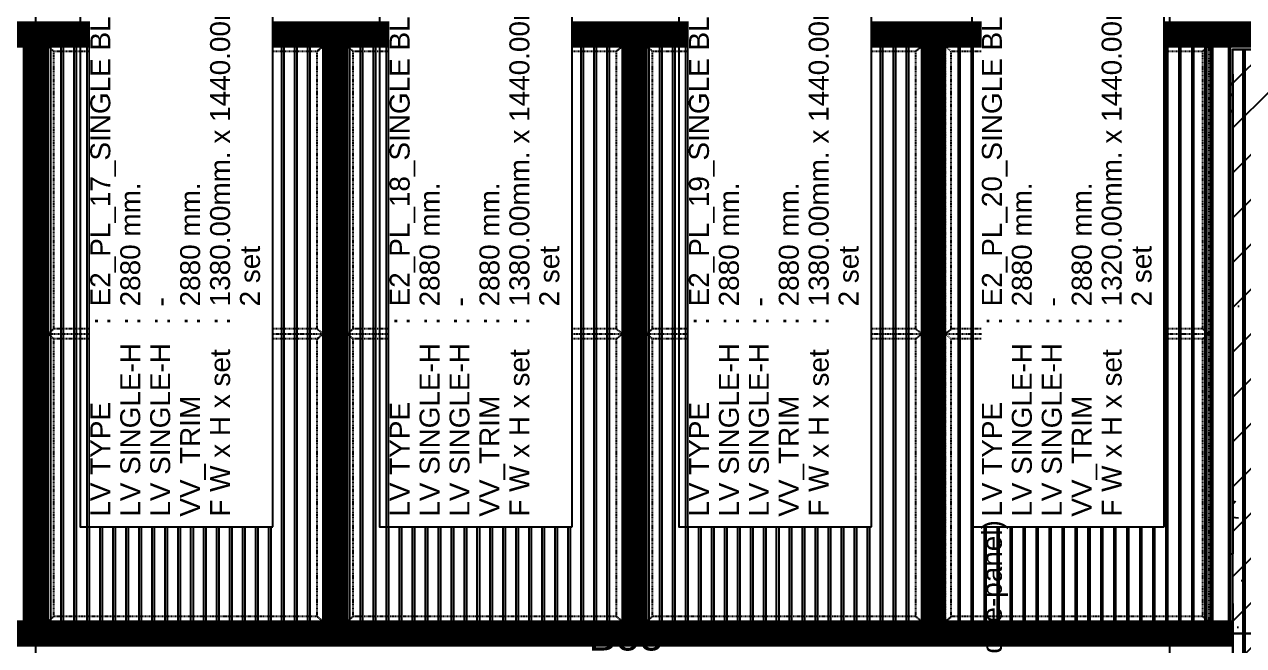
# Model space of a CAD drawing. Header units: millimetres. Extents: x -4391136 to -1798569, y -886572 to -291056.
# Drawn here: x -2249615 to -2243505, y -387600 to -384490 of the extents above; entities that cross this region are included whole.
import ezdxf
from ezdxf.enums import TextEntityAlignment as Align

# ---------------------------------------------------------------- set-up
doc = ezdxf.new("R2010")
doc.units = ezdxf.units.MM
doc.set_wipeout_variables(frame=1)
for name, pattern in [('ACM_Grid2', [9, 6, -1, 1, -1]), ('HIDDEN', [0.375, 0.25, -0.125]), ('HIDDEN2', [4.7625, 3.175, -1.5875]), ('TA_GL_005.00000', [13.75, 5, -1.25, 1.25, -1.25, 5]), ('TA_HL_001.00000', [6.5, 3.55, -2.95]), ('Xref-LOUVER-E1-E4$0$HIDDEN2', [4.7625, 3.175, -1.5875])]:
    doc.linetypes.add(name, pattern=pattern)
for name, color, linetype in [('000 - 0_SYM_DWG_GRIDLINE_MAIN_COLOR_251', 7, 'Continuous'), ('000 - CONCRETE_COL_HATCH_', 7, 'Continuous'), ('000 - CONCRETE_PRECAST_MAIN_COLOR_1', 7, 'Continuous'), ('000 - CONCRETE_PRECAST_WIPEOUT_', 7, 'Continuous'), ('010 - ASPG_EXTR_MAIN_COLOR_2', 7, 'Continuous'), ('010 - ASPG_EXTR_WIPEOUT_', 7, 'Continuous'), ('010 - ASPG_FRAMING_MAIN_COLOR_1', 7, 'Continuous'), ('010 - ASPG_FRAMING_MAIN_COLOR_2', 7, 'Continuous'), ('010 - ASPG_FRAMING_SUB_COLOR_2', 7, 'Continuous'), ('010 - ASPG_FRAMING_WIPEOUT_', 7, 'Continuous'), ('_[-125x65x6x8', 7, 'Continuous'), ('_PLATE-SC', 7, 'Continuous'), ('_PP-Dim', 7, 'Continuous'), ('_SC -100x100x6x8', 7, 'Continuous'), ('_SC-D1', 7, 'Continuous'), ('G-ANNO-HATCH-G251', 7, 'Continuous'), ('Xref-E1-E4$0$E2_Ent2-CRD$0$_Beam', 7, 'Continuous'), ('Xref-E1-E4$0$E2_Ent2-CRD$0$_Col', 7, 'Continuous'), ('Xref-LOUVER-E1-E4$0$_PRECAST', 7, 'Xref-LOUVER-E1-E4$0$HIDDEN2')]:
    doc.layers.add(name, color=color, linetype=linetype)
for name, color, linetype, plot in [('000 - ESTIMATE_ASPG_MAIN_COLOR_6', 7, 'Continuous', False), ('000 - ESTIMATE_ASPG_TEXT_COLOR_1', 7, 'Continuous', False), ('000 - ESTIMATE_ASPG_WIPEOUT_', 7, 'Continuous', False), ('000_AREA_ASPG_AREA_HATCH_', 7, 'Continuous', False), ('000_AREA_ASPG_AREA_MAIN_COLOR_1', 7, 'Continuous', False)]:
    doc.layers.add(name, color=color, linetype=linetype, plot=plot)
doc.layers.add('ACM_Line_Grid Line _Existing__Lw2_', color=7, linetype='ACM_Grid2', lineweight=9)
doc.styles.add('_Arial', font='arial.ttf')
doc.styles.add('TA', font='', dxfattribs={"height": 4.5})
doc.styles.add('Xref-E1-E4$0$E2_Ent2-CRD$0$Arial', font='arial.ttf', dxfattribs={"height": 300})
doc.styles.get('TA').set_extended_font_data('Cordia New')

# ---------------------------------------------------------------- blocks, each defined once
blk = doc.blocks.new('_PL-01')
at = {"layer": 'G-ANNO-HATCH-G251'}
h = blk.add_hatch(dxfattribs=at)
h.set_pattern_fill('AR-CONC', scale=0.05)
h.set_pattern_definition([(50, (-178564.836, -85577.109), (9.10923345, -0.79695428), [0.9525, -10.4775]), (355, (-178564.836, -85577.109), (-1.76217107, 9.55284226), [0.762, -8.3820292]), (100.4514447, (-178564.077, -85577.176), (7.34706235, 8.7558876), [0.80950044, -8.90451223]), (46.1842, (-178564.836, -85574.569), (13.55395204, -2.1021164), [1.42875, -15.71625]), (96.6355576, (-178563.706, -85574.744), (11.8702067, 12.3713062), [1.2142512, -13.3567804]), (351.184151, (-178564.836, -85574.57), (11.8702067, 12.3713062), [1.1429984, -12.5729866]), (21, (-178563.566, -85575.204), (7.58071956, -5.1132599), [0.9525, -10.4775]), (326, (-178563.566, -85575.204), (3.0901014, 9.2093983), [0.762, -8.382]), (71.451445, (-178562.934, -85575.63), (10.67082096, 4.09613844), [0.80950044, -8.9044969]), (37.5, (-178564.8358, -85577.1093), (0.15443016, 4.227751944), [0, -8.2804, 0, -8.509, 0, -8.41375]), (7.5, (-178564.836, -85577.1093), (3.34098313, 5.00902874), [0, -4.8514, 0, -8.0899, 0, -3.20675]), (327.5, (-178567.668, -85577.1093), (6.77952976, -0.2864372), [0, -3.175, 0, -9.906, 0, -13.1445]), (317.5, (-178568.938, -85577.1093), (7.40645907, 1.27132455), [0, -4.1275, 0, -6.5786, 0, -9.3345])])
h.paths.add_polyline_path([(70, 0), (-70, 0), (-70, -10), (70, -10)])
h = blk.add_hatch(dxfattribs=at)
h.set_pattern_fill('ANSI32', scale=0.5, angle=90)
h.set_pattern_definition([(135, (-178371.5467, -85577.1093), (-3.36759605, -3.36759605), []), (135, (-178371.5467, -85574.8643), (-3.36759605, -3.36759605), [])])
h.paths.add_polyline_path([(70, -10), (-70, -10), (-70, -20), (70, -20)])
at = {"color": 7}
for points in [[(-70, 0), (70, 0), (70, -10), (-70, -10)], [(-70, -10), (70, -10), (70, -20), (-70, -20)]]:
    blk.add_lwpolyline(points, close=True, dxfattribs=at)
at = {"layer": 'ACM_Line_Grid Line _Existing__Lw2_', "color": 7, "lineweight": 20}
blk.add_line((0, 0), (0, -20), dxfattribs=at)
blk = doc.blocks.new('*U1296')
at = {"color": 7}
for p, q in [((-3, 2010.5), (-63, 2010.5)), ((-57.9, 2005.5), (-50, 2005.5)), ((-50, 5.5), (-50, 2005.5)), ((-50, 2005.5), (50, 2005.5)), ((-24.8, 1982.1), (-24.8, 1968.8)), ((-24.8, 1982.1), (-23.6, 1980.8)), ((-24.8, 1968.8), (-23.6, 1970.1)), ((-22.4, 1982.1), (-23.6, 1980.8)), ((-23.6, 1980.8), (-23.6, 1970.1)), ((-23.6, 1970.1), (-22.4, 1968.8)), ((-22.4, 1982.1), (-21.2, 1980.8)), ((-22.4, 1982.1), (-22.4, 1968.8)), ((-22.4, 1968.8), (-21.2, 1970.1)), ((-20, 1982.1), (-21.2, 1980.8)), ((-21.2, 1980.8), (-21.2, 1970.1)), ((-21.2, 1970.1), (-20, 1968.8)), ((-20, 1982.1), (-18.8, 1980.8)), ((-20, 1982.1), (-20, 1968.8)), ((-20, 1968.8), (-18.8, 1970.2)), ((-17.6, 1986.3), (-18.8, 1985.5)), ((-18.8, 1985.5), (-18.8, 1965.5)), ((-17.6, 1964.7), (-18.8, 1965.5)), ((-17.6, 1986.3), (-11, 1986.3)), ((-17.6, 1979.1), (-11, 1979.1)), ((-17.6, 1971.9), (-11, 1971.9)), ((-17.6, 1964.7), (-11, 1964.7)), ((-11, 1986.3), (-9.8, 1985.5)), ((-11, 1964.7), (-9.8, 1965.5)), ((-9.8, 1989), (-9.8, 1962)), ((-9.8, 1989), (-8, 1989)), ((-9.8, 1962), (-8, 1962)), ((-8, 1989), (-8, 1962)), ((-3, 2005.5), (-3, 2010.5)), ((4, 1962), (4, 1989)), ((5.8, 1989), (4, 1989)), ((5.8, 1962), (4, 1962)), ((5.8, 1962), (5.8, 1989)), ((7, 1986.3), (5.8, 1985.5)), ((7, 1964.7), (5.8, 1965.5)), ((13.6, 1986.3), (7, 1986.3)), ((13.6, 1979.1), (7, 1979.1)), ((13.6, 1971.9), (7, 1971.9)), ((13.6, 1964.7), (7, 1964.7)), ((13.6, 1986.3), (14.8, 1985.5)), ((13.6, 1964.7), (14.8, 1965.5)), ((14.8, 1965.5), (14.8, 1985.5)), ((22.6, 1986.3), (16, 1986.3)), ((22.6, 1979.1), (16, 1979.1)), ((22.6, 1971.9), (16, 1971.9)), ((22.6, 1964.7), (16, 1964.7)), ((22.6, 1986.3), (23.8, 1985.5)), ((22.6, 1964.7), (23.8, 1965.5)), ((23.8, 1965.5), (23.8, 1985.5)), ((25, 1982.1), (23.8, 1980.8)), ((25, 1968.8), (23.8, 1970.2)), ((26.2, 1980.8), (25, 1982.1)), ((25, 1968.8), (25, 1982.1)), ((25, 1968.8), (26.2, 1970.2)), ((27.4, 1982.1), (26.2, 1980.8)), ((26.2, 1970.2), (26.2, 1980.8)), ((27.4, 1968.8), (26.2, 1970.2)), ((28.6, 1980.8), (27.4, 1982.1)), ((27.4, 1968.8), (27.4, 1982.1)), ((27.4, 1968.8), (28.6, 1970.2)), ((29.8, 1982.1), (28.6, 1980.8)), ((28.6, 1980.8), (28.6, 1970.2)), ((29.8, 1968.8), (28.6, 1970.2)), ((29.8, 1968.8), (29.8, 1982.1)), ((50, 2005.5), (50, 5.5)), ((-3, 0.5), (-63, 0.5)), ((-57.9, 5.5), (-50, 5.5)), ((-50, 5.5), (50, 5.5)), ((-24.8, 28.8), (-24.8, 42.1)), ((-24.8, 42.1), (-23.6, 40.8)), ((-24.8, 28.8), (-23.6, 30.2)), ((-23.6, 40.8), (-22.4, 42.1)), ((-23.6, 30.2), (-23.6, 40.8)), ((-22.4, 28.8), (-23.6, 30.2)), ((-22.4, 42.1), (-21.2, 40.8)), ((-22.4, 28.8), (-22.4, 42.1)), ((-22.4, 28.8), (-21.2, 30.2)), ((-21.2, 40.8), (-20, 42.1)), ((-21.2, 30.2), (-21.2, 40.8)), ((-20, 28.8), (-21.2, 30.2)), ((-20, 42.1), (-18.8, 40.8)), ((-20, 28.8), (-20, 42.1)), ((-20, 28.8), (-18.8, 30.2)), ((-17.6, 46.3), (-18.8, 45.5)), ((-18.8, 25.5), (-18.8, 45.5)), ((-17.6, 24.7), (-18.8, 25.5)), ((-17.6, 46.3), (-11, 46.3)), ((-17.6, 39.1), (-11, 39.1)), ((-17.6, 31.9), (-11, 31.9)), ((-17.6, 24.7), (-11, 24.7)), ((-11, 46.3), (-9.8, 45.5)), ((-11, 24.7), (-9.8, 25.5)), ((-9.8, 22), (-9.8, 49)), ((-9.8, 49), (-8, 49)), ((-9.8, 22), (-8, 22)), ((-8, 22), (-8, 49)), ((-3, 5.5), (-3, 0.5)), ((4, 49), (4, 22)), ((5.8, 49), (4, 49)), ((5.8, 22), (4, 22)), ((5.8, 49), (5.8, 22)), ((7, 46.3), (5.8, 45.5)), ((7, 24.7), (5.8, 25.5)), ((13.6, 46.3), (7, 46.3)), ((13.6, 39.1), (7, 39.1)), ((13.6, 31.9), (7, 31.9)), ((13.6, 24.7), (7, 24.7)), ((13.6, 46.3), (14.8, 45.5)), ((13.6, 24.7), (14.8, 25.5)), ((14.8, 45.5), (14.8, 25.5)), ((22.6, 46.3), (16, 46.3)), ((22.6, 39.1), (16, 39.1)), ((22.6, 31.9), (16, 31.9)), ((22.6, 24.7), (16, 24.7)), ((22.6, 46.3), (23.8, 45.5)), ((22.6, 24.7), (23.8, 25.5)), ((23.8, 45.5), (23.8, 25.5)), ((25, 42.1), (23.8, 40.8)), ((25, 28.8), (23.8, 30.2)), ((25, 42.1), (26.2, 40.8)), ((25, 42.1), (25, 28.8)), ((26.2, 30.1), (25, 28.8)), ((27.4, 42.1), (26.2, 40.8)), ((26.2, 40.8), (26.2, 30.1)), ((27.4, 28.8), (26.2, 30.1)), ((27.4, 42.1), (28.6, 40.8)), ((27.4, 42.1), (27.4, 28.8)), ((28.6, 30.1), (27.4, 28.8)), ((29.8, 42.1), (28.6, 40.8)), ((28.6, 30.1), (28.6, 40.8)), ((29.8, 28.8), (28.6, 30.1)), ((29.8, 42.1), (29.8, 28.8))]:
    blk.add_line(p, q, dxfattribs=at)
at = {"color": 7, "linetype": 'HIDDEN'}
for p, q in [((-8, 2000.5), (-8, 1955.6)), ((-3, 2005.5), (-3, 5.5)), ((3, 5.5), (3, 2005.5)), ((-8, 10.5), (-8, 55.3))]:
    blk.add_line(p, q, dxfattribs=at)
at = {"color": 7}
for points in [[(-17.6, 1986.3, 0.325), (-17.6, 1979.1, 0.325), (-17.6, 1971.9, 0.325), (-17.6, 1964.7, 0.325)], [(-11, 1986.3, -0.325), (-11, 1979.1, -0.325), (-11, 1971.9, -0.325), (-11, 1964.7, -0.325)], [(7, 1964.7, -0.325), (7, 1971.9, -0.325), (7, 1979.1, -0.325), (7, 1986.3, -0.325)], [(13.6, 1964.7, 0.325), (13.6, 1971.9, 0.325), (13.6, 1979.1, 0.325), (13.6, 1986.3, 0.325)], [(22.6, 1964.7, 0.325), (22.6, 1971.9, 0.325), (22.6, 1979.1, 0.325), (22.6, 1986.3, 0.325)], [(-17.6, 24.7, -0.325), (-17.6, 31.9, -0.325), (-17.6, 39.1, -0.325), (-17.6, 46.3, -0.325)], [(-11, 24.7, 0.325), (-11, 31.9, 0.325), (-11, 39.1, 0.325), (-11, 46.3, 0.325)], [(7, 46.3, 0.325), (7, 39.1, 0.325), (7, 31.9, 0.325), (7, 24.7, 0.325)], [(13.6, 46.3, -0.325), (13.6, 39.1, -0.325), (13.6, 31.9, -0.325), (13.6, 24.7, -0.325)], [(22.6, 46.3, -0.325), (22.6, 39.1, -0.325), (22.6, 31.9, -0.325), (22.6, 24.7, -0.325)]]:
    blk.add_lwpolyline(points, format="xyb", dxfattribs=at)
for points in [[(16, 1986.3, 0.325), (16, 1979.1, 0.325), (16, 1971.9, 0.325), (16, 1964.7), (14.8, 1965.5), (14.8, 1985.5)], [(16, 24.7, -0.325), (16, 31.9, -0.325), (16, 39.1, -0.325), (16, 46.3), (14.8, 45.5), (14.8, 25.5)]]:
    blk.add_lwpolyline(points, format="xyb", close=True, dxfattribs=at)
for centre, radius, start, end in [((-57.2, 2011.4), 5.91, 188.47924, 263.15021), ((-18.3, 1975.5), 9.29, 134.32225, 225.67775), ((71.5, 1971.4), 47.7, 178.49035, 181.50965), ((23.3, 1975.5), 9.29, 314.32225, 45.67775), ((-57.2, -0.4), 5.91, 96.84979, 171.52076), ((-18.3, 35.5), 9.29, 134.32225, 225.67775), ((71.5, 39.5), 47.7, 178.49035, 181.50965), ((23.3, 35.5), 9.29, 314.32225, 45.67775)]:
    blk.add_arc(centre, radius, start, end, dxfattribs=at)
at = {"color": 7, "linetype": 'HIDDEN'}
for centre, radius, start, end in [((-13, 2000.5), 5, 0, 90), ((-2.1, 1956.3), 5.91, 186.84979, 261.52076), ((-13, 10.5), 5, 270, 0), ((-2.1, 54.6), 5.91, 98.47924, 173.15021)]:
    blk.add_arc(centre, radius, start, end, dxfattribs=at)
at = {"layer": 'Defpoints', "color": 7}
blk.add_line((0, 2010.5), (0, 0.5), dxfattribs=at)
blk = doc.blocks.new('*U1302')
at = {"color": 7, "linetype": 'HIDDEN2', "ltscale": 0.5}
blk.add_line((425.7, -26.5), (-5159.3, -26.5), dxfattribs=at)
at = {"color": 7}
blk.add_lwpolyline([(425.7, 32.5), (-5159.3, 32.5), (-5159.3, -32.5), (425.7, -32.5)], close=True, dxfattribs=at)
blk = doc.blocks.new('_SC-D1')
at = {"color": 7}
blk.add_line((3, -36), (-3, -36), dxfattribs=at)
for points in [[(-50, 0), (50, 0), (50, -6), (-50, -6)], [(-3, -6), (3, -6), (3, -106), (-3, -106)]]:
    blk.add_lwpolyline(points, close=True, dxfattribs=at)
blk = doc.blocks.new('W-1-PP17-ENT2_REV00_20260527-020919_ELEVATION_2_ST')
at = {"layer": 'Xref-E1-E4$0$E2_Ent2-CRD$0$_Beam', "color": 7}
blk.add_line((-16435, 110740), (-10750, 110740), dxfattribs=at)
at = {"layer": 'Xref-E1-E4$0$E2_Ent2-CRD$0$_Beam', "color": 7, "lineweight": -3}
blk.add_line((-16435, 108690), (-10750, 108690), dxfattribs=at)
at = {"layer": 'Xref-E1-E4$0$E2_Ent2-CRD$0$_Col', "color": 7}
for points in [[(-10150, 114740), (-10150, 102190), (-10750, 102190), (-10750, 114740)], [(-17135, 102190), (-17135, 114090), (-16435, 114090), (-16435, 102190)]]:
    blk.add_lwpolyline(points, dxfattribs=at)
at = {"layer": 'Xref-LOUVER-E1-E4$0$_PRECAST', "color": 7}
for p, q in [((-10435, 111215), (-10435, 102290)), ((-4435, 108290), (-10435, 108290))]:
    blk.add_line(p, q, dxfattribs=at)
blk.add_lwpolyline([(-10435, 111215), (-4435, 111215)], dxfattribs=at)
at = {"layer": '_[-125x65x6x8', "color": 7}
for p in [(-11225.7, 110340), (-11225.7, 109090)]:
    blk.add_blockref('*U1302', p, dxfattribs=at)
at = {"layer": '_PLATE-SC', "color": 7}
for p in [(-16135, 110740), (-13635, 110740), (-11050, 110740)]:
    blk.add_blockref('_PL-01', p, dxfattribs=at)
at = {"layer": '_PLATE-SC', "color": 7, "xscale": -1, "rotation": 180}
for p in [(-16135, 108690), (-13635, 108690), (-11050, 108690)]:
    blk.add_blockref('_PL-01', p, dxfattribs=at)
at = {"layer": '_SC -100x100x6x8', "color": 7}
for p in [(-16135, 108709.5), (-13635, 108709.5), (-11050, 108709.5)]:
    blk.add_blockref('*U1296', p, dxfattribs=at)
at = {"layer": '_SC-D1', "color": 7}
for p in [(-16135, 110307.5), (-13635, 110307.5), (-11050, 110307.5), (-16135, 109057.5), (-13635, 109057.5), (-11050, 109057.5)]:
    blk.add_blockref('_SC-D1', p, dxfattribs=at)
at = {"layer": 'Defpoints', "color": 7, "lineweight": -3, "style": 'Xref-E1-E4$0$E2_Ent2-CRD$0$Arial'}
for s, p in [('B52', (-13518.5, 111022.2)), ('C54', (-10457.6, 110974.8)), ('B53', (-13476.3, 108280.3))]:
    blk.add_text(s, height=150, dxfattribs=at).set_placement(p, align=Align.MIDDLE_CENTER)
blk = doc.blocks.new('*U2335')
at = {"layer": '000 - 0_SYM_DWG_GRIDLINE_MAIN_COLOR_251', "color": 7, "linetype": 'ByBlock', "ltscale": 5}
blk.add_line((20, 0), (-573.796, 0), dxfattribs=at)
at = {"color": 7, "style": 'TA', "flags": 1}
blk.add_attdef('LOCATION', (6, -6), '', height=4.5, rotation=270, dxfattribs=at)
blk = doc.blocks.new('W-1-PP17-ENT2_REV00_20260527-020919_ELEVATION_2_DIMS')
at = {"layer": '000 - 0_SYM_DWG_GRIDLINE_MAIN_COLOR_251', "color": 7, "linetype": 'TA_GL_005.00000', "xscale": 50, "yscale": 50, "zscale": 50, "rotation": 180}
for p in [(-26525, 111340), (-26525, 108690)]:
    blk.add_blockref('*U2335', p, dxfattribs=at)
blk = doc.blocks.new('DPA_Curved type A - Curved Type A-31239846-ENTRANCE 2 - ENLARGE ELEVATION 2')
at = {"layer": '000 - CONCRETE_PRECAST_MAIN_COLOR_1', "color": 7}
for p, q in [((-507083.4, 108290), (-507033.4, 108290)), ((-505583.4, 108290), (-507083.4, 108290)), ((-507083.4, 105290), (-507083.4, 108290)), ((-507083.4, 108290), (-507083.4, 105290)), ((-507033.4, 108290), (-507023.4, 108290)), ((-507033.4, 108290), (-507033.4, 105290)), ((-507033.4, 108290), (-507033.4, 105290)), ((-507023.4, 108290), (-505643.4, 108290)), ((-507023.4, 108290), (-507023.4, 105290)), ((-505643.4, 108290), (-505633.4, 108290)), ((-505643.4, 108290), (-505643.4, 105290)), ((-505633.4, 108290), (-505583.4, 108290)), ((-505633.4, 108290), (-505633.4, 105290)), ((-505633.4, 108290), (-505633.4, 105290)), ((-505583.4, 108290), (-505583.4, 105290)), ((-505583.4, 108290), (-505583.4, 105290)), ((-507083.4, 105290), (-505583.4, 105290)), ((-507033.4, 105290), (-507083.4, 105290)), ((-507023.4, 105290), (-507033.4, 105290)), ((-505643.4, 105290), (-507023.4, 105290)), ((-505633.4, 105290), (-505643.4, 105290)), ((-505583.4, 105290), (-505633.4, 105290))]:
    blk.add_line(p, q, dxfattribs=at)
blk = doc.blocks.new('DPA_Curved type A - Curved Type A-31239847-ENTRANCE 2 - ENLARGE ELEVATION 2')
at = {"layer": '000 - CONCRETE_PRECAST_MAIN_COLOR_1', "color": 7}
for p, q in [((-507083.4, 111215), (-507033.4, 111215)), ((-507083.4, 108290), (-507083.4, 111215)), ((-507033.4, 111215), (-507023.4, 111215)), ((-507033.4, 111215), (-507033.4, 108290)), ((-507033.4, 111215), (-507033.4, 108290)), ((-507023.4, 111215), (-505643.4, 111215)), ((-507023.4, 111215), (-507023.4, 108290)), ((-505643.4, 111215), (-505633.4, 111215)), ((-505643.4, 111215), (-505643.4, 108290)), ((-505633.4, 111215), (-505583.4, 111215)), ((-505633.4, 111215), (-505633.4, 108290)), ((-505633.4, 111215), (-505633.4, 108290)), ((-505583.4, 111215), (-505583.4, 108290)), ((-507083.4, 111090), (-507083.4, 108690)), ((-505583.4, 111090), (-505583.4, 108290)), ((-507083.4, 108440), (-507083.4, 108290)), ((-507083.4, 108290), (-505583.4, 108290)), ((-507033.4, 108290), (-507083.4, 108290)), ((-507023.4, 108290), (-507033.4, 108290)), ((-505643.4, 108290), (-507023.4, 108290)), ((-505633.4, 108290), (-505643.4, 108290)), ((-505583.4, 108290), (-505633.4, 108290))]:
    blk.add_line(p, q, dxfattribs=at)
blk = doc.blocks.new('A$C3de08056')
at = {"layer": '000 - CONCRETE_PRECAST_MAIN_COLOR_1', "color": 7}
for name in ['DPA_Curved type A - Curved Type A-31239847-ENTRANCE 2 - ENLARGE ELEVATION 2', 'DPA_Curved type A - Curved Type A-31239846-ENTRANCE 2 - ENLARGE ELEVATION 2']:
    blk.add_blockref(name, (490474, -106190), dxfattribs=at)
blk = doc.blocks.new('W-1-PP17-ENT2_REV00_20260527-020919_ELEVATION_2_EX')
at = {"color": 7}
blk.add_blockref('A$C3de08056', (6174.9, 106190), dxfattribs=at)
blk = doc.blocks.new('W-1-PP17-ENT2_REV00_20260527-020919_ELEVATION_2_PRECAST')
at = {"color": 7}
blk.add_wipeout([(8840, -3000), (23444, -3000), (23444, 0), (17840, 0), (17840, 5925), (11840, 5925), (11840, 0), (8840, 0)], dxfattribs=at).dxf.layer = '000 - CONCRETE_PRECAST_WIPEOUT_'
at = {"layer": '000 - CONCRETE_COL_HATCH_'}
h = blk.add_hatch(dxfattribs=at)
h.set_pattern_fill('ANSI31')
h.set_pattern_definition([(45, (-112882316.63, -18304642.85), (-112.25320151, 112.25320151), [])])
h.paths.add_polyline_path([(8840, -3000), (23444, -3000), (23444, 0), (17840, 0), (17840, 5925), (11840, 5925), (11840, 0), (8840, 0)])
h = blk.add_hatch(dxfattribs=at)
h.set_pattern_fill('AR-CONC', scale=0.1)
h.set_pattern_definition([(50, (-112882316.6, -18304642.85), (910.923345, -79.6954277), [95.25, -1047.75]), (355, (-112882316.6, -18304642.85), (-176.217107, 955.284226), [76.2, -838.202921]), (100.4514447, (-112882240.7, -18304649.5), (734.7062355, 875.5887596), [80.950044, -890.451223]), (46.1842, (-112882316.6, -18304388.9), (1355.395204, -210.21164), [142.875, -1571.625]), (96.6355576, (-112882203.7, -18304406.4), (1187.02067, 1237.130623), [121.425116, -1335.67804]), (351.1841512, (-112882316.6, -18304388.9), (1187.02067, 1237.130623), [114.299835, -1257.29866]), (21, (-112882189.6, -18304452.35), (758.0719563, -511.325991), [95.25, -1047.75]), (326, (-112882189.6, -18304452.35), (309.010142, 920.9398306), [76.2, -838.2]), (71.451445, (-112882126.5, -18304495), (1067.0820964, 409.6138444), [80.950044, -890.449688]), (37.5, (-112882316.63, -18304642.85), (15.44301625, 422.7751944), [0, -828.04, 0, -850.9, 0, -841.375]), (7.5, (-112882316.63, -18304642.85), (334.0983126, 500.9028741), [0, -485.14, 0, -808.99, 0, -320.675]), (327.5, (-112882599.84, -18304642.85), (677.9529758, -28.64372), [0, -317.5, 0, -990.6, 0, -1314.45]), (317.5, (-112882726.84, -18304642.85), (740.645907, 127.1324552), [0, -412.75, 0, -657.86, 0, -933.45])])
h.paths.add_polyline_path([(8840, -3000), (23444, -3000), (23444, 0), (17840, 0), (17840, 5925), (11840, 5925), (11840, 0), (8840, 0)])
at = {"layer": '000 - CONCRETE_PRECAST_MAIN_COLOR_1', "color": 7}
for p, q in [((11840, 5925), (11840, -3000)), ((17840, 3000), (11840, 3000))]:
    blk.add_line(p, q, dxfattribs=at)
blk.add_lwpolyline([(8840, -3000), (23444, -3000), (23444, 0), (17840, 0), (17840, 5925), (11840, 5925), (11840, 0), (8840, 0), (8840, -3000)], close=True, dxfattribs=at)
blk = doc.blocks.new('*U2041')
at = {"color": 7}
blk.add_wipeout([(50, 0), (1450, 0), (1450, 2880), (50, 2880)], dxfattribs=at).dxf.layer = '010 - ASPG_EXTR_WIPEOUT_'
at = {"layer": '010 - ASPG_EXTR_MAIN_COLOR_2', "color": 7}
for points in [[(125, 0), (135.2, 0), (135.2, 2880), (125, 2880)], [(190, 0), (200.2, 0), (200.2, 2880), (190, 2880)], [(255, 0), (265.2, 0), (265.2, 2880), (255, 2880)], [(320, 0), (330.2, 0), (330.2, 2880), (320, 2880)], [(385, 0), (395.2, 0), (395.2, 2880), (385, 2880)], [(450, 0), (460.2, 0), (460.2, 2880), (450, 2880)], [(515, 0), (525.2, 0), (525.2, 2880), (515, 2880)], [(580, 0), (590.2, 0), (590.2, 2880), (580, 2880)], [(645, 0), (655.2, 0), (655.2, 2880), (645, 2880)], [(710, 0), (720.2, 0), (720.2, 2880), (710, 2880)], [(775, 0), (785.2, 0), (785.2, 2880), (775, 2880)], [(840, 0), (850.2, 0), (850.2, 2880), (840, 2880)], [(905, 0), (915.2, 0), (915.2, 2880), (905, 2880)], [(970, 0), (980.2, 0), (980.2, 2880), (970, 2880)], [(1035, 0), (1045.2, 0), (1045.2, 2880), (1035, 2880)], [(1100, 0), (1110.2, 0), (1110.2, 2880), (1100, 2880)], [(1165, 0), (1175.2, 0), (1175.2, 2880), (1165, 2880)], [(1230, 0), (1240.2, 0), (1240.2, 2880), (1230, 2880)], [(1295, 0), (1305.2, 0), (1305.2, 2880), (1295, 2880)], [(1360, 0), (1370.2, 0), (1370.2, 2880), (1360, 2880)]]:
    blk.add_lwpolyline(points, close=True, dxfattribs=at)
at = {"layer": '010 - ASPG_FRAMING_SUB_COLOR_2', "color": 7}
blk.add_lwpolyline([(50, 0), (1450, 0), (1450, 2880), (50, 2880)], close=True, dxfattribs=at)
at = {"color": 7}
for points in [[(-50, 0), (50, 0), (50, 2880), (-50, 2880)], [(1450, 0), (1550, 0), (1550, 2880), (1450, 2880)]]:
    blk.add_wipeout(points, dxfattribs=at).dxf.layer = '010 - ASPG_EXTR_WIPEOUT_'
at = {"layer": '010 - ASPG_EXTR_MAIN_COLOR_2', "color": 7}
blk.add_lwpolyline([(1425, 0), (1435.2, 0), (1435.2, 2880), (1425, 2880)], close=True, dxfattribs=at)
at = {"layer": '010 - ASPG_FRAMING_MAIN_COLOR_1', "color": 7}
for points in [[(-50, 0), (-40, 0), (-40, 2880), (-50, 2880)], [(40, 0), (50, 0), (50, 2880), (40, 2880)], [(1450, 0), (1460, 0), (1460, 2880), (1450, 2880)], [(1540, 0), (1550, 0), (1550, 2880), (1540, 2880)]]:
    blk.add_lwpolyline(points, close=True, dxfattribs=at)
at = {"layer": '010 - ASPG_FRAMING_SUB_COLOR_2', "color": 7}
for points in [[(-50, 0), (50, 0), (50, 2880), (-50, 2880)], [(1450, 0), (1550, 0), (1550, 2880), (1450, 2880)]]:
    blk.add_lwpolyline(points, close=True, dxfattribs=at)
blk = doc.blocks.new('*U2067')
at = {"color": 7}
blk.add_wipeout([(50, 0), (1450, 0), (1450, 2880), (50, 2880)], dxfattribs=at).dxf.layer = '010 - ASPG_EXTR_WIPEOUT_'
at = {"layer": '010 - ASPG_EXTR_MAIN_COLOR_2', "color": 7}
for points in [[(125, 0), (135.2, 0), (135.2, 2880), (125, 2880)], [(190, 0), (200.2, 0), (200.2, 2880), (190, 2880)], [(255, 0), (265.2, 0), (265.2, 2880), (255, 2880)], [(320, 0), (330.2, 0), (330.2, 2880), (320, 2880)], [(385, 0), (395.2, 0), (395.2, 2880), (385, 2880)], [(450, 0), (460.2, 0), (460.2, 2880), (450, 2880)], [(515, 0), (525.2, 0), (525.2, 2880), (515, 2880)], [(580, 0), (590.2, 0), (590.2, 2880), (580, 2880)], [(645, 0), (655.2, 0), (655.2, 2880), (645, 2880)], [(710, 0), (720.2, 0), (720.2, 2880), (710, 2880)], [(775, 0), (785.2, 0), (785.2, 2880), (775, 2880)], [(840, 0), (850.2, 0), (850.2, 2880), (840, 2880)], [(905, 0), (915.2, 0), (915.2, 2880), (905, 2880)], [(970, 0), (980.2, 0), (980.2, 2880), (970, 2880)], [(1035, 0), (1045.2, 0), (1045.2, 2880), (1035, 2880)], [(1100, 0), (1110.2, 0), (1110.2, 2880), (1100, 2880)], [(1165, 0), (1175.2, 0), (1175.2, 2880), (1165, 2880)], [(1230, 0), (1240.2, 0), (1240.2, 2880), (1230, 2880)], [(1295, 0), (1305.2, 0), (1305.2, 2880), (1295, 2880)], [(1360, 0), (1370.2, 0), (1370.2, 2880), (1360, 2880)]]:
    blk.add_lwpolyline(points, close=True, dxfattribs=at)
at = {"layer": '010 - ASPG_FRAMING_SUB_COLOR_2', "color": 7}
blk.add_lwpolyline([(50, 0), (1450, 0), (1450, 2880), (50, 2880)], close=True, dxfattribs=at)
at = {"color": 7}
for points in [[(-50, 0), (50, 0), (50, 2880), (-50, 2880)], [(1450, 0), (1550, 0), (1550, 2880), (1450, 2880)]]:
    blk.add_wipeout(points, dxfattribs=at).dxf.layer = '010 - ASPG_EXTR_WIPEOUT_'
at = {"layer": '010 - ASPG_EXTR_MAIN_COLOR_2', "color": 7}
blk.add_lwpolyline([(1425, 0), (1435.2, 0), (1435.2, 2880), (1425, 2880)], close=True, dxfattribs=at)
at = {"layer": '010 - ASPG_FRAMING_MAIN_COLOR_1', "color": 7}
for points in [[(-50, 0), (-40, 0), (-40, 2880), (-50, 2880)], [(40, 0), (50, 0), (50, 2880), (40, 2880)], [(1450, 0), (1460, 0), (1460, 2880), (1450, 2880)], [(1540, 0), (1550, 0), (1550, 2880), (1540, 2880)]]:
    blk.add_lwpolyline(points, close=True, dxfattribs=at)
at = {"layer": '010 - ASPG_FRAMING_SUB_COLOR_2', "color": 7}
for points in [[(-50, 0), (50, 0), (50, 2880), (-50, 2880)], [(1450, 0), (1550, 0), (1550, 2880), (1450, 2880)]]:
    blk.add_lwpolyline(points, close=True, dxfattribs=at)
blk = doc.blocks.new('*U2072')
at = {"color": 7}
blk.add_wipeout([(0, -40), (20933, -40), (20933, 40), (0, 40)], dxfattribs=at).dxf.layer = '010 - ASPG_FRAMING_WIPEOUT_'
at = {"layer": '010 - ASPG_FRAMING_MAIN_COLOR_2', "color": 7}
blk.add_lwpolyline([(0, -40), (20933, -40), (20933, 40), (0, 40)], close=True, dxfattribs=at)
at = {"color": 7}
for points in [[(-75, 40), (21008, 40), (21008, 50), (-75, 50)], [(-75, -50), (21008, -50), (21008, -40), (-75, -40)]]:
    blk.add_wipeout(points, dxfattribs=at).dxf.layer = '010 - ASPG_FRAMING_WIPEOUT_'
at = {"layer": '010 - ASPG_FRAMING_MAIN_COLOR_1', "color": 7}
for points in [[(-75, 40), (21008, 40), (21008, 50), (-75, 50)], [(-75, -50), (21008, -50), (21008, -40), (-75, -40)]]:
    blk.add_lwpolyline(points, close=True, dxfattribs=at)
blk = doc.blocks.new('*U2073')
at = {"color": 7}
blk.add_wipeout([(50, 0), (1390, 0), (1390, 2880), (50, 2880)], dxfattribs=at).dxf.layer = '010 - ASPG_EXTR_WIPEOUT_'
at = {"layer": '010 - ASPG_EXTR_MAIN_COLOR_2', "color": 7}
for points in [[(125, 0), (135.2, 0), (135.2, 2880), (125, 2880)], [(190, 0), (200.2, 0), (200.2, 2880), (190, 2880)], [(255, 0), (265.2, 0), (265.2, 2880), (255, 2880)], [(320, 0), (330.2, 0), (330.2, 2880), (320, 2880)], [(385, 0), (395.2, 0), (395.2, 2880), (385, 2880)], [(450, 0), (460.2, 0), (460.2, 2880), (450, 2880)], [(515, 0), (525.2, 0), (525.2, 2880), (515, 2880)], [(580, 0), (590.2, 0), (590.2, 2880), (580, 2880)], [(645, 0), (655.2, 0), (655.2, 2880), (645, 2880)], [(710, 0), (720.2, 0), (720.2, 2880), (710, 2880)], [(775, 0), (785.2, 0), (785.2, 2880), (775, 2880)], [(840, 0), (850.2, 0), (850.2, 2880), (840, 2880)], [(905, 0), (915.2, 0), (915.2, 2880), (905, 2880)], [(970, 0), (980.2, 0), (980.2, 2880), (970, 2880)], [(1035, 0), (1045.2, 0), (1045.2, 2880), (1035, 2880)], [(1100, 0), (1110.2, 0), (1110.2, 2880), (1100, 2880)], [(1165, 0), (1175.2, 0), (1175.2, 2880), (1165, 2880)], [(1230, 0), (1240.2, 0), (1240.2, 2880), (1230, 2880)], [(1295, 0), (1305.2, 0), (1305.2, 2880), (1295, 2880)]]:
    blk.add_lwpolyline(points, close=True, dxfattribs=at)
at = {"layer": '010 - ASPG_FRAMING_SUB_COLOR_2', "color": 7}
blk.add_lwpolyline([(50, 0), (1390, 0), (1390, 2880), (50, 2880)], close=True, dxfattribs=at)
at = {"color": 7}
for points in [[(-50, 0), (50, 0), (50, 2880), (-50, 2880)], [(1390, 0), (1490, 0), (1490, 2880), (1390, 2880)]]:
    blk.add_wipeout(points, dxfattribs=at).dxf.layer = '010 - ASPG_EXTR_WIPEOUT_'
at = {"layer": '010 - ASPG_EXTR_MAIN_COLOR_2', "color": 7}
blk.add_lwpolyline([(1360, 0), (1370.2, 0), (1370.2, 2880), (1360, 2880)], close=True, dxfattribs=at)
at = {"layer": '010 - ASPG_FRAMING_MAIN_COLOR_1', "color": 7}
for points in [[(-50, 0), (-40, 0), (-40, 2880), (-50, 2880)], [(40, 0), (50, 0), (50, 2880), (40, 2880)], [(1390, 0), (1400, 0), (1400, 2880), (1390, 2880)], [(1480, 0), (1490, 0), (1490, 2880), (1480, 2880)]]:
    blk.add_lwpolyline(points, close=True, dxfattribs=at)
at = {"layer": '010 - ASPG_FRAMING_SUB_COLOR_2', "color": 7}
for points in [[(-50, 0), (50, 0), (50, 2880), (-50, 2880)], [(1390, 0), (1490, 0), (1490, 2880), (1390, 2880)]]:
    blk.add_lwpolyline(points, close=True, dxfattribs=at)
blk = doc.blocks.new('*U2075')
at = {"color": 7}
blk.add_wipeout([(0, -40), (9414, -40), (9414, 40), (0, 40)], dxfattribs=at).dxf.layer = '010 - ASPG_FRAMING_WIPEOUT_'
at = {"layer": '010 - ASPG_FRAMING_MAIN_COLOR_2', "color": 7}
blk.add_lwpolyline([(0, -40), (9414, -40), (9414, 40), (0, 40)], close=True, dxfattribs=at)
at = {"color": 7}
for points in [[(0, 40), (9489, 40), (9489, 50), (0, 50)], [(0, -50), (9489, -50), (9489, -40), (0, -40)]]:
    blk.add_wipeout(points, dxfattribs=at).dxf.layer = '010 - ASPG_FRAMING_WIPEOUT_'
at = {"layer": '010 - ASPG_FRAMING_MAIN_COLOR_1', "color": 7}
for points in [[(0, 40), (9489, 40), (9489, 50), (0, 50)], [(0, -50), (9489, -50), (9489, -40), (0, -40)]]:
    blk.add_lwpolyline(points, close=True, dxfattribs=at)
blk = doc.blocks.new('*U2379')
at = {"layer": '010 - ASPG_FRAMING_MAIN_COLOR_1', "color": 7, "linetype": 'ByBlock'}
for points in [[(0, 0), (0, 1380), (25, 1350), (25, 30), (0, 0)], [(1440, 1380), (0, 1380), (25, 1350), (1415, 1350)], [(1440, 0), (1440, 1380), (1415, 1350), (1415, 30), (1440, 0)], [(25, 30), (1415, 30), (1440, 0), (0, 0), (25, 30)]]:
    blk.add_lwpolyline(points, close=True, dxfattribs=at)
blk = doc.blocks.new('*U2400')
at = {"layer": '010 - ASPG_FRAMING_MAIN_COLOR_1', "color": 7, "linetype": 'ByBlock'}
for points in [[(0, 0), (0, 1320), (25, 1290), (25, 30), (0, 0)], [(1440, 1320), (0, 1320), (25, 1290), (1415, 1290)], [(1440, 0), (1440, 1320), (1415, 1290), (1415, 30), (1440, 0)], [(25, 30), (1415, 30), (1440, 0), (0, 0), (25, 30)]]:
    blk.add_lwpolyline(points, close=True, dxfattribs=at)
blk = doc.blocks.new('A$Cd3cf6656')
at = {"color": 7}
blk.add_wipeout([(-964.7, -457.4), (1855.6, -457.4), (1855.6, 457.4), (-964.7, 457.4)], dxfattribs=at).dxf.layer = '000 - ESTIMATE_ASPG_WIPEOUT_'
at = {"layer": '000 - ESTIMATE_ASPG_MAIN_COLOR_6', "color": 7}
blk.add_lwpolyline([(-964.7, -457.4), (1855.6, -457.4), (1855.6, 507.4), (-964.7, 507.4)], close=True, dxfattribs=at)
at = {"layer": '000 - ESTIMATE_ASPG_TEXT_COLOR_1', "color": 7, "style": '_Arial'}
for s, p in [('LV TYPE', (-914.7, 356.5)), (':', (45, 356.5)), ('LV SINGLE-H', (-914.7, 206.5)), (':', (45, 206.5)), ('LV SINGLE-H', (-914.7, 56.5)), (':', (45, 56.5)), ('VV_TRIM', (-914.7, -93.5)), (':', (45, -93.5)), ('F W x H x set', (-914.7, -243.5)), (':', (45, -243.5))]:
    blk.add_text(s, height=100, dxfattribs=at).set_placement(p)
for tag, p in [('LV_TYPE_VAL', (138.1, 356.5)), ('LV_SIN-H_VAL', (138.1, 206.5)), ('LV_DOU-H_VAL', (138.1, 56.5)), ('V-TRIM_VAL', (138.1, -93.5)), ('FRAME_VAL', (138.1, -243.5)), ('FRAME_SET', (138.1, -393.5))]:
    blk.add_attdef(tag, p, '', height=100, dxfattribs=at)
blk = doc.blocks.new('*U2673')
at = {"layer": '000_AREA_ASPG_AREA_HATCH_', "transparency": 33554539}
h = blk.add_hatch(dxfattribs=at)
h.set_pattern_fill('ANSI31')
h.set_pattern_definition([(45, (-24.4354, 2854.1105), (-2.245064, 2.245064), [])])
h.paths.add_polyline_path([(-60, 0), (60, 0), (60, 2880), (-60, 2880)])
at = {"layer": '000_AREA_ASPG_AREA_MAIN_COLOR_1', "color": 7}
blk.add_lwpolyline([(-60, 0), (60, 0), (60, 2880), (-60, 2880)], close=True, dxfattribs=at)
blk = doc.blocks.new('*U2681')
at = {"layer": '000_AREA_ASPG_AREA_HATCH_', "transparency": 33554539}
h = blk.add_hatch(dxfattribs=at)
h.set_pattern_fill('ANSI31')
h.set_pattern_definition([(45, (-24.4354, 9463.1105), (-2.245064, 2.245064), [])])
h.paths.add_polyline_path([(-60, 0), (60, 0), (60, 9489), (-60, 9489)])
at = {"layer": '000_AREA_ASPG_AREA_MAIN_COLOR_1', "color": 7}
blk.add_lwpolyline([(-60, 0), (60, 0), (60, 9489), (-60, 9489)], close=True, dxfattribs=at)
blk = doc.blocks.new('*U2682')
at = {"layer": '000_AREA_ASPG_AREA_HATCH_', "transparency": 33554539}
h = blk.add_hatch(dxfattribs=at)
h.set_pattern_fill('ANSI31')
h.set_pattern_definition([(45, (-24.4354, 20982.1105), (-2.24506403, 2.24506403), [])])
h.paths.add_polyline_path([(-60, 0), (60, 0), (60, 21008), (-60, 21008)])
at = {"layer": '000_AREA_ASPG_AREA_MAIN_COLOR_1', "color": 7}
blk.add_lwpolyline([(-60, 0), (60, 0), (60, 21008), (-60, 21008)], close=True, dxfattribs=at)

msp = doc.modelspace()

# ---------------------------------------------------------------- block references
at = {"color": 7}
msp.add_blockref('W-1-PP17-ENT2_REV00_20260527-020919_ELEVATION_2_DIMS', (-2233125.2, -495830.4), dxfattribs=at)
at = {"layer": '_PP-Dim', "color": 7}
msp.add_blockref('W-1-PP17-ENT2_REV00_20260527-020919_ELEVATION_2_ST', (-2233125.2, -495830.4), dxfattribs=at)

# ---------------------------------------------------------------- next in the draw order: block references
at = {"color": 7}
msp.add_blockref('W-1-PP17-ENT2_REV00_20260527-020919_ELEVATION_2_PRECAST', (-2255400.2, -390540.4), dxfattribs=at)

# ---------------------------------------------------------------- next in the draw order: block references
at = {"color": 7, "xscale": -1}
for name, p in [('*U2041', (-2249560.2, -387480.4)), ('*U2067', (-2245060.2, -387480.4))]:
    msp.add_blockref(name, p, dxfattribs=at)

# ---------------------------------------------------------------- next in the draw order: block references
msp.add_blockref('*U2041', (-2248060.2, -387480.4), dxfattribs=at)

# ---------------------------------------------------------------- next in the draw order: block references
msp.add_blockref('*U2041', (-2246560.2, -387480.4), dxfattribs=at)

# ---------------------------------------------------------------- next in the draw order: block references
at = {"color": 7, "xscale": -1, "rotation": 180}
msp.add_blockref('*U2072', (-2252974.2, -384540.4), dxfattribs=at)

# ---------------------------------------------------------------- next in the draw order: block references
at = {"color": 7, "linetype": 'TA_HL_001.00000', "yscale": -1, "rotation": 90}
for p in [(-2249498.2, -386040.4), (-2247998.2, -386040.4)]:
    msp.add_blockref('*U2379', p, dxfattribs=at)
at = {"color": 7}
msp.add_blockref('*U2073', (-2245060.2, -387480.4), dxfattribs=at)

# ---------------------------------------------------------------- next in the draw order: block references
at = {"color": 7, "linetype": 'TA_HL_001.00000', "yscale": -1, "rotation": 90}
for name, p in [('*U2379', (-2246498.2, -386040.4)), ('*U2400', (-2245000.2, -386040.4))]:
    msp.add_blockref(name, p, dxfattribs=at)
at = {"color": 7, "yscale": -1, "rotation": 180}
msp.add_blockref('*U2075', (-2243560.2, -387540.4), dxfattribs=at)

# ---------------------------------------------------------------- next in the draw order: block references
at = {"color": 7, "linetype": 'TA_HL_001.00000', "yscale": -1, "rotation": 90}
for name, p in [('*U2379', (-2249498.2, -387480.4)), ('*U2379', (-2247998.2, -387480.4)), ('*U2379', (-2246498.2, -387480.4)), ('*U2400', (-2245000.2, -387480.4))]:
    msp.add_blockref(name, p, dxfattribs=at)

# ---------------------------------------------------------------- next in the draw order: block references
at = {"color": 7}
msp.add_blockref('W-1-PP17-ENT2_REV00_20260527-020919_ELEVATION_2_EX', (-2233125.2, -495830.4), dxfattribs=at)

# ---------------------------------------------------------------- next in the draw order: block references
at = {"color": 7, "xscale": -1, "yscale": -1, "rotation": 90}
msp.add_blockref('*U2682', (-2252974.2, -384540.4), dxfattribs=at)
at = {"color": 7}
for p in [(-2249560.2, -387480.4), (-2248060.2, -387480.4), (-2246560.2, -387480.4), (-2245060.2, -387480.4)]:
    msp.add_blockref('*U2673', p, dxfattribs=at)
at = {"color": 7, "rotation": 90}
msp.add_blockref('*U2681', (-2243560.2, -387540.4), dxfattribs=at)

# ---------------------------------------------------------------- next in the draw order: block references
for p, values in [((-2244360.2, -386040.4), {'LV_TYPE_VAL': 'E2_PL_20_SINGLE BLANK (edge-panel)', 'LV_SIN-H_VAL': '2880 mm. ', 'LV_DOU-H_VAL': '-', 'V-TRIM_VAL': '2880 mm.', 'FRAME_VAL': '1320.00mm. x 1440.00mm.', 'FRAME_SET': '2 set'}), ((-2248828.2, -386040.4), {'LV_TYPE_VAL': 'E2_PL_17_SINGLE BLANK', 'LV_SIN-H_VAL': '2880 mm. ', 'LV_DOU-H_VAL': '-', 'V-TRIM_VAL': '2880 mm.', 'FRAME_VAL': '1380.00mm. x 1440.00mm.', 'FRAME_SET': '2 set'}), ((-2247328.2, -386040.4), {'LV_TYPE_VAL': 'E2_PL_18_SINGLE BLANK', 'LV_SIN-H_VAL': '2880 mm. ', 'LV_DOU-H_VAL': '-', 'V-TRIM_VAL': '2880 mm.', 'FRAME_VAL': '1380.00mm. x 1440.00mm.', 'FRAME_SET': '2 set'}), ((-2245828.2, -386040.4), {'LV_TYPE_VAL': 'E2_PL_19_SINGLE BLANK', 'LV_SIN-H_VAL': '2880 mm. ', 'LV_DOU-H_VAL': '-', 'V-TRIM_VAL': '2880 mm.', 'FRAME_VAL': '1380.00mm. x 1440.00mm.', 'FRAME_SET': '2 set'})]:
    msp.add_blockref('A$Cd3cf6656', p, dxfattribs=at).add_auto_attribs(values)

# ---------------------------------------------------------------- next in the draw order: block references
msp.add_blockref('A$Cd3cf6656', (-2244360.2, -389743), dxfattribs=at).add_auto_attribs({'LV_TYPE_VAL': 'E2_PL_30_DOUBLE BLANK (edge-panel)', 'LV_SIN-H_VAL': '2480 mm. ', 'LV_DOU-H_VAL': '2380 mm. ', 'V-TRIM_VAL': '2480 mm.', 'FRAME_VAL': '1320.00mm. x 1240.00mm.', 'FRAME_SET': '2 set'})

doc.saveas('drawing.dxf')
